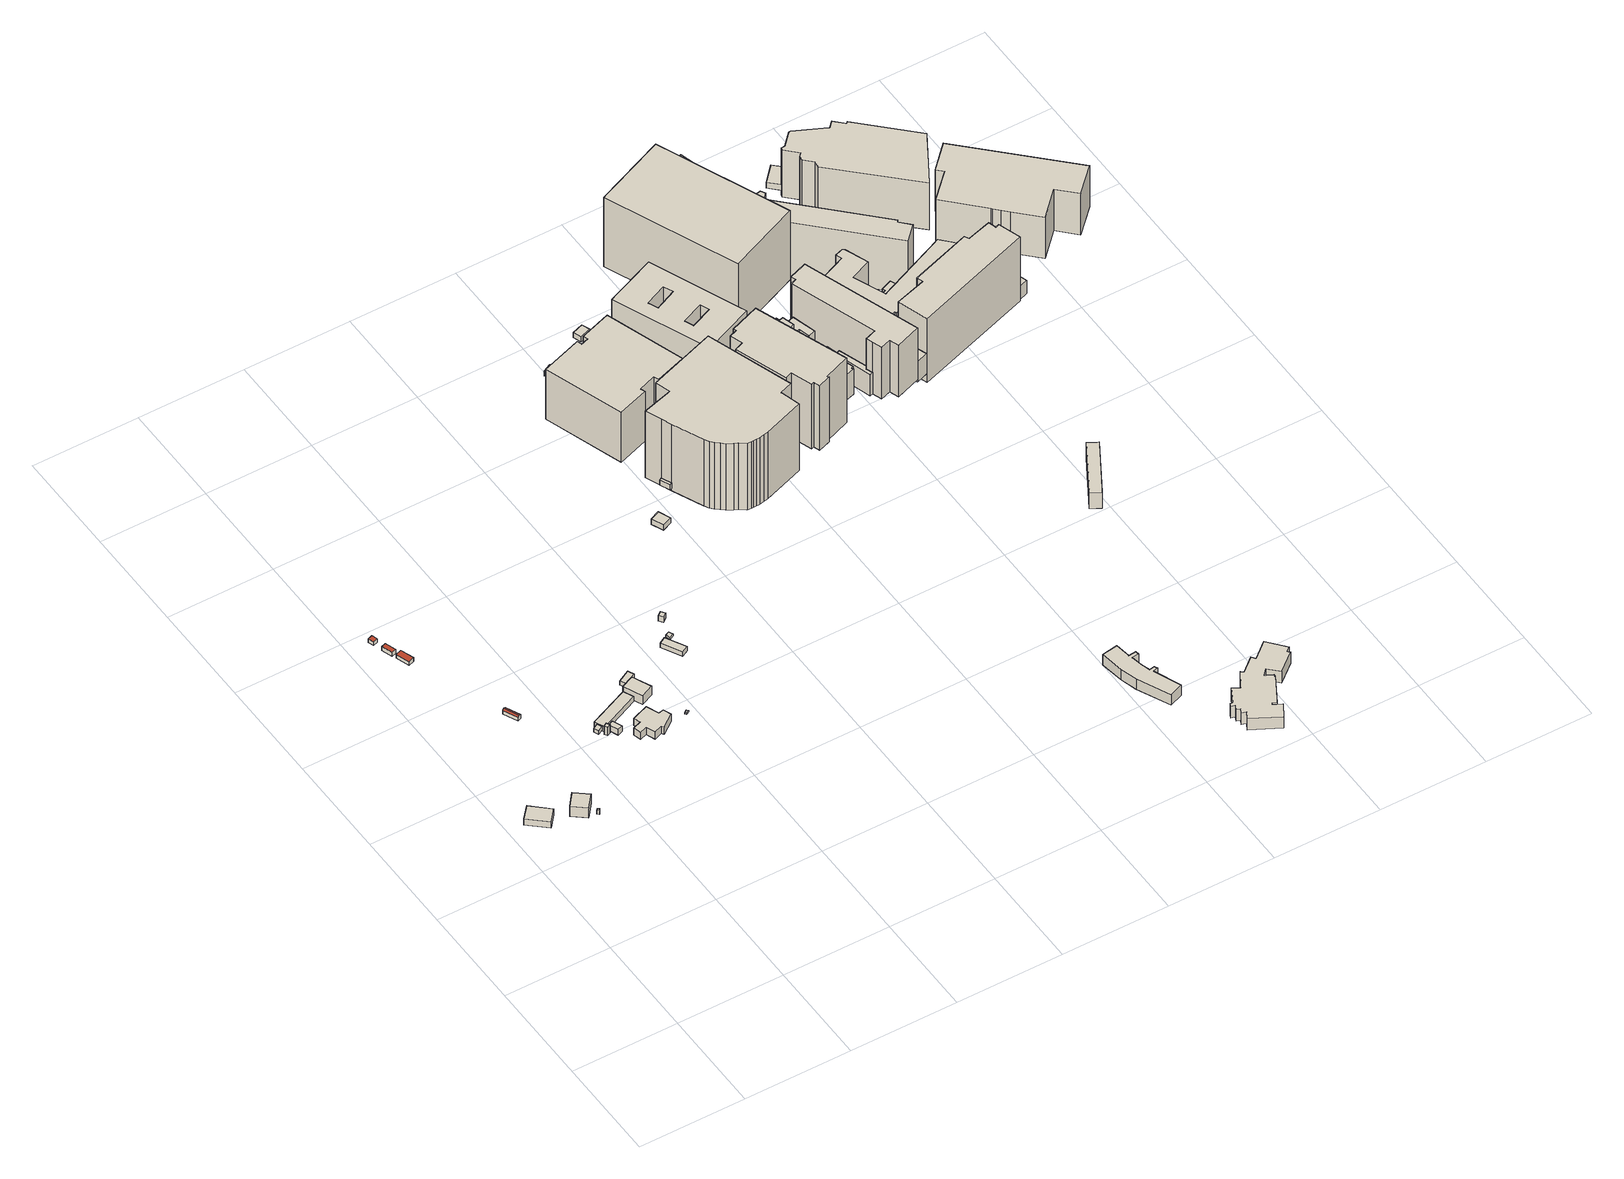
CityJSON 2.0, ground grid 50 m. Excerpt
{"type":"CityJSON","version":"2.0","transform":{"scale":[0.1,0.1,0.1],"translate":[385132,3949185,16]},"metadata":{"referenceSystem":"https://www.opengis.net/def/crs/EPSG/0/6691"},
"CityObjects":{
"building1":{"type":"Building","attributes":{"class":3001,"usage":421,"measuredHeight":11.7,"storeysAboveGround":1,"storeysBelowGround":0,"prefecture":13,"city":13103,"footprintArea":82.33,"fireproofType":1001,"coverageRatio":60,"floorAreaRatio":200,"surveyYear":2021,"urbanPlanType":21,"areaClassificationType":22,"landUseType":214,"districts":"3","detailedUsage":"1110"},"geometry":[{"type":"Solid","lod":"1","boundaries":[[[[0,1,2,3]],[[0,3,4,5]],[[3,2,6,4]],[[2,1,7,6]],[[1,0,5,7]],[[5,4,6,7]]]]}]},
"building2":{"type":"Building","attributes":{"class":3001,"usage":421,"measuredHeight":7,"storeysAboveGround":1,"storeysBelowGround":0,"prefecture":13,"city":13103,"footprintArea":66.12,"fireproofType":1003,"coverageRatio":60,"floorAreaRatio":200,"surveyYear":2021,"urbanPlanType":21,"areaClassificationType":22,"landUseType":214,"districts":"3","detailedUsage":"1110"},"geometry":[{"type":"Solid","lod":"1","boundaries":[[[[8,9,10,11]],[[8,11,12,13]],[[11,10,14,12]],[[10,9,15,14]],[[9,8,13,15]],[[13,12,14,15]]]]}]},
"building3":{"type":"Building","attributes":{"class":3003,"usage":461,"measuredHeight":2.2,"storeysAboveGround":9999,"storeysBelowGround":9999,"prefecture":13,"city":13103,"footprintArea":-9999,"fireproofType":1011,"coverageRatio":60,"floorAreaRatio":200,"surveyYear":1,"urbanPlanType":21,"areaClassificationType":22,"landUseType":214,"districts":"3","detailedUsage":"0"},"geometry":[{"type":"Solid","lod":"1","boundaries":[[[[16,17,18,19]],[[16,19,20,21]],[[19,18,22,20]],[[18,17,23,22]],[[17,16,21,23]],[[21,20,22,23]]]]}]},
"building4":{"type":"Building","attributes":{"class":9999,"usage":461,"measuredHeight":-9999,"storeysAboveGround":9999,"storeysBelowGround":9999,"prefecture":13,"city":13104,"footprintArea":-9999,"fireproofType":1011,"coverageRatio":60,"floorAreaRatio":300,"surveyYear":1,"urbanPlanType":21,"areaClassificationType":22,"landUseType":217,"districts":"5","detailedUsage":"0"},"geometry":[{"type":"Solid","lod":"2","boundaries":[[[[24,25,26,27]],[[28,29,30,31]],[[30,29,24,27]],[[31,26,25,28]],[[26,31,30,27]],[[29,28,25,24]]]],"semantics":{"surfaces":[{"type":"GroundSurface"},{"type":"RoofSurface"},{"type":"WallSurface"}],"values":[[0,1,2,2,2,2]]}}]},
"building5":{"type":"Building","attributes":{"class":3001,"usage":454,"measuredHeight":-9999,"storeysAboveGround":1,"storeysBelowGround":0,"prefecture":13,"city":13104,"footprintArea":12.07,"fireproofType":1002,"coverageRatio":60,"floorAreaRatio":300,"surveyYear":2021,"urbanPlanType":21,"areaClassificationType":22,"landUseType":217,"districts":"5","detailedUsage":"3002"},"geometry":[{"type":"Solid","lod":"2","boundaries":[[[[32,33,34,35]],[[36,37,38,39]],[[34,33,36,39]],[[35,34,39,38]],[[33,32,37,36]],[[32,35,38,37]]]],"semantics":{"surfaces":[{"type":"GroundSurface"},{"type":"RoofSurface"},{"type":"WallSurface"}],"values":[[0,1,2,2,2,2]]}}]},
"building6":{"type":"Building","attributes":{"class":3001,"usage":454,"measuredHeight":7.1,"storeysAboveGround":1,"storeysBelowGround":0,"prefecture":13,"city":13104,"footprintArea":18.93,"fireproofType":1002,"coverageRatio":60,"floorAreaRatio":300,"surveyYear":2021,"urbanPlanType":21,"areaClassificationType":22,"landUseType":217,"districts":"5","detailedUsage":"3002"},"geometry":[{"type":"Solid","lod":"2","boundaries":[[[[40,41,42,43]],[[44,45,46,47]],[[43,42,47,46]],[[40,43,46,45]],[[41,40,45,44]],[[42,41,44,47]]]],"semantics":{"surfaces":[{"type":"GroundSurface"},{"type":"RoofSurface"},{"type":"WallSurface"}],"values":[[0,1,2,2,2,2]]}}]},
"building7":{"type":"Building","attributes":{"class":3001,"usage":454,"measuredHeight":-9999,"storeysAboveGround":1,"storeysBelowGround":0,"prefecture":13,"city":13104,"footprintArea":13.38,"fireproofType":1011,"coverageRatio":60,"floorAreaRatio":300,"surveyYear":2021,"urbanPlanType":21,"areaClassificationType":22,"landUseType":217,"districts":"5","detailedUsage":"3002"},"geometry":[{"type":"Solid","lod":"2","boundaries":[[[[48,49,50,51]],[[52,53,54,55]],[[55,56,57,52]],[[50,49,57,56]],[[53,48,51,54]],[[55,54,51,50,56]],[[48,53,52,57,49]]]],"semantics":{"surfaces":[{"type":"GroundSurface"},{"type":"RoofSurface"},{"type":"WallSurface"}],"values":[[0,1,1,2,2,2,2]]}}]},
"building8":{"type":"Building","attributes":{"class":3001,"usage":461,"measuredHeight":2.6,"storeysAboveGround":9999,"storeysBelowGround":9999,"prefecture":13,"city":13103,"footprintArea":-9999,"fireproofType":1011,"coverageRatio":60,"floorAreaRatio":300,"surveyYear":1,"urbanPlanType":21,"areaClassificationType":22,"landUseType":217,"districts":"5","detailedUsage":"0"},"geometry":[{"type":"Solid","lod":"1","boundaries":[[[[58,59,60,61]],[[58,61,62,63]],[[61,60,64,62]],[[60,59,65,64]],[[59,58,63,65]],[[63,62,64,65]]]]}]},
"building9":{"type":"Building","attributes":{"class":3001,"usage":454,"measuredHeight":7.1,"storeysAboveGround":2,"storeysBelowGround":0,"prefecture":13,"city":13103,"footprintArea":3.01,"fireproofType":1001,"coverageRatio":60,"floorAreaRatio":300,"surveyYear":2021,"urbanPlanType":21,"areaClassificationType":22,"landUseType":217,"districts":"5","detailedUsage":"3002"},"geometry":[{"type":"Solid","lod":"1","boundaries":[[[[66,67,68,69]],[[66,69,70,71]],[[69,68,72,70]],[[68,67,73,72]],[[67,66,71,73]],[[71,70,72,73]]]]}]},
"building10":{"type":"Building","attributes":{"class":3001,"usage":454,"measuredHeight":6.8,"storeysAboveGround":2,"storeysBelowGround":0,"prefecture":13,"city":13103,"footprintArea":12.65,"fireproofType":1001,"coverageRatio":60,"floorAreaRatio":300,"surveyYear":2021,"urbanPlanType":21,"areaClassificationType":22,"landUseType":217,"districts":"5","detailedUsage":"3002"},"geometry":[{"type":"Solid","lod":"1","boundaries":[[[[74,75,76,77]],[[74,77,78,79]],[[77,76,80,78]],[[76,75,81,80]],[[75,74,79,81]],[[79,78,80,81]]]]}]},
"building11":{"type":"Building","attributes":{"class":3001,"usage":454,"measuredHeight":3.9,"storeysAboveGround":2,"storeysBelowGround":0,"prefecture":13,"city":13103,"footprintArea":106.6,"fireproofType":1001,"coverageRatio":60,"floorAreaRatio":300,"surveyYear":2021,"urbanPlanType":21,"areaClassificationType":22,"landUseType":217,"districts":"5","detailedUsage":"3002"},"geometry":[{"type":"Solid","lod":"1","boundaries":[[[[82,83,84,85,86,87]],[[82,87,88,89]],[[87,86,90,88]],[[86,85,91,90]],[[85,84,92,91]],[[84,83,93,92]],[[83,82,89,93]],[[89,88,90,91,92,93]]]]}]},
"building12":{"type":"Building","attributes":{"class":3001,"usage":461,"measuredHeight":6.2,"storeysAboveGround":9999,"storeysBelowGround":9999,"prefecture":13,"city":13103,"footprintArea":-9999,"fireproofType":1011,"coverageRatio":60,"floorAreaRatio":300,"surveyYear":1,"urbanPlanType":21,"areaClassificationType":22,"landUseType":217,"districts":"5","detailedUsage":"0"},"geometry":[{"type":"Solid","lod":"1","boundaries":[[[[94,95,96,97,98,99,100,101,102,103,104,105]],[[94,105,106,107]],[[105,104,108,106]],[[104,103,109,108]],[[103,102,110,109]],[[102,101,111,110]],[[101,100,112,111]],[[100,99,113,112]],[[99,98,114,113]],[[98,97,115,114]],[[97,96,116,115]],[[96,95,117,116]],[[95,94,107,117]],[[107,106,108,109,110,111,112,113,114,115,116,117]]]]}]},
"building13":{"type":"Building","attributes":{"class":3001,"usage":454,"measuredHeight":6,"storeysAboveGround":2,"storeysBelowGround":0,"prefecture":13,"city":13103,"footprintArea":60.46,"fireproofType":1001,"coverageRatio":60,"floorAreaRatio":300,"surveyYear":2021,"urbanPlanType":21,"areaClassificationType":22,"landUseType":217,"districts":"5","detailedUsage":"3002"},"geometry":[{"type":"Solid","lod":"1","boundaries":[[[[118,119,120,121]],[[118,121,122,123]],[[121,120,124,122]],[[120,119,125,124]],[[119,118,123,125]],[[123,122,124,125]]]]}]},
"building14":{"type":"Building","attributes":{"class":3001,"usage":454,"measuredHeight":2.4,"storeysAboveGround":2,"storeysBelowGround":0,"prefecture":13,"city":13103,"footprintArea":18.6,"fireproofType":1001,"coverageRatio":60,"floorAreaRatio":300,"surveyYear":2021,"urbanPlanType":21,"areaClassificationType":22,"landUseType":217,"districts":"5","detailedUsage":"3002"},"geometry":[{"type":"Solid","lod":"1","boundaries":[[[[126,127,128,129]],[[126,129,130,131]],[[129,128,132,130]],[[128,127,133,132]],[[127,126,131,133]],[[131,130,132,133]]]]}]},
"building15":{"type":"Building","attributes":{"class":3001,"usage":461,"measuredHeight":0.9,"storeysAboveGround":9999,"storeysBelowGround":9999,"prefecture":13,"city":13103,"footprintArea":-9999,"fireproofType":1011,"coverageRatio":60,"floorAreaRatio":300,"surveyYear":1,"urbanPlanType":21,"areaClassificationType":22,"landUseType":217,"districts":"5","detailedUsage":"0"},"geometry":[{"type":"Solid","lod":"1","boundaries":[[[[134,135,136,137]],[[134,137,138,139]],[[137,136,140,138]],[[136,135,141,140]],[[135,134,139,141]],[[139,138,140,141]]]]}]},
"building16":{"type":"Building","attributes":{"class":3001,"usage":454,"measuredHeight":2.9,"storeysAboveGround":1,"storeysBelowGround":0,"prefecture":13,"city":13101,"footprintArea":36.25,"fireproofType":1002,"coverageRatio":60,"floorAreaRatio":300,"surveyYear":2021,"urbanPlanType":21,"areaClassificationType":22,"landUseType":217,"districts":"5","detailedUsage":"3002"},"geometry":[{"type":"Solid","lod":"1","boundaries":[[[[142,143,144,145]],[[142,145,146,147]],[[145,144,148,146]],[[144,143,149,148]],[[143,142,147,149]],[[147,146,148,149]]]]}]},
"building17":{"type":"Building","attributes":{"class":3001,"usage":454,"measuredHeight":1.4,"storeysAboveGround":1,"storeysBelowGround":0,"prefecture":13,"city":13101,"footprintArea":4.73,"fireproofType":1002,"coverageRatio":60,"floorAreaRatio":300,"surveyYear":2021,"urbanPlanType":21,"areaClassificationType":22,"landUseType":217,"districts":"5","detailedUsage":"3002"},"geometry":[{"type":"Solid","lod":"1","boundaries":[[[[150,151,152,153]],[[150,153,154,155]],[[153,152,156,154]],[[152,151,157,156]],[[151,150,155,157]],[[155,154,156,157]]]]}]},
"building18":{"type":"Building","attributes":{"class":3001,"usage":454,"measuredHeight":-9999,"storeysAboveGround":1,"storeysBelowGround":0,"prefecture":13,"city":13101,"footprintArea":5.51,"fireproofType":1002,"coverageRatio":60,"floorAreaRatio":300,"surveyYear":2021,"urbanPlanType":21,"areaClassificationType":22,"landUseType":217,"districts":"5","detailedUsage":"3002"},"geometry":[{"type":"Solid","lod":"1","boundaries":[[[[158,159,160,161]],[[158,161,162,163]],[[161,160,164,162]],[[160,159,165,164]],[[159,158,163,165]],[[163,162,164,165]]]]}]},
"building19":{"type":"Building","attributes":{"class":3001,"usage":461,"measuredHeight":-9999,"storeysAboveGround":9999,"storeysBelowGround":9999,"prefecture":13,"city":13101,"footprintArea":-9999,"fireproofType":1011,"coverageRatio":60,"floorAreaRatio":300,"surveyYear":1,"urbanPlanType":21,"areaClassificationType":22,"landUseType":217,"districts":"5","detailedUsage":"0","floodRisk_description":10,"floodRisk_rank":1,"floodRisk_depth":0.2,"floodRisk_adminType":2,"floodRisk_scale":2},"geometry":[{"type":"Solid","lod":"1","boundaries":[[[[166,167,168,169]],[[166,169,170,171]],[[169,168,172,170]],[[168,167,173,172]],[[167,166,171,173]],[[171,170,172,173]]]]}]},
"building20":{"type":"Building","attributes":{"class":3003,"usage":461,"measuredHeight":-9999,"storeysAboveGround":9999,"storeysBelowGround":9999,"prefecture":13,"city":13101,"footprintArea":-9999,"fireproofType":1011,"coverageRatio":60,"floorAreaRatio":400,"surveyYear":1,"urbanPlanType":21,"areaClassificationType":22,"landUseType":212,"districts":"6","detailedUsage":"0","floodRisk_description":10,"floodRisk_rank":1,"floodRisk_depth":0.11,"floodRisk_adminType":2,"floodRisk_scale":2},"geometry":[{"type":"Solid","lod":"1","boundaries":[[[[174,175,176,177]],[[174,177,178,179]],[[177,176,180,178]],[[176,175,181,180]],[[175,174,179,181]],[[179,178,180,181]]]]}]},
"building21":{"type":"Building","attributes":{"class":3001,"usage":461,"measuredHeight":3.6,"storeysAboveGround":9999,"storeysBelowGround":9999,"prefecture":13,"city":13101,"footprintArea":-9999,"fireproofType":1011,"coverageRatio":60,"floorAreaRatio":400,"surveyYear":1,"urbanPlanType":21,"areaClassificationType":22,"landUseType":214,"districts":"5","detailedUsage":"0","floodRisk_description":10,"floodRisk_rank":2,"floodRisk_depth":1.12,"floodRisk_adminType":2,"floodRisk_scale":2},"geometry":[{"type":"Solid","lod":"1","boundaries":[[[[182,183,184,185]],[[182,185,186,187]],[[185,184,188,186]],[[184,183,189,188]],[[183,182,187,189]],[[187,186,188,189]]]]}]},
"building22":{"type":"Building","attributes":{"class":3002,"usage":401,"measuredHeight":39.2,"storeysAboveGround":7,"storeysBelowGround":0,"prefecture":13,"city":13101,"footprintArea":1471.94,"fireproofType":1001,"coverageRatio":60,"floorAreaRatio":400,"surveyYear":2021,"urbanPlanType":21,"areaClassificationType":22,"landUseType":212,"districts":"6","detailedUsage":"1210","floodRisk_description":10,"floodRisk_rank":1,"floodRisk_depth":0.08,"floodRisk_adminType":2,"floodRisk_scale":2},"geometry":[{"type":"Solid","lod":"1","boundaries":[[[[190,191,192,193,194,195,196,197,198,199,200,201]],[[190,201,202,203]],[[201,200,204,202]],[[200,199,205,204]],[[199,198,206,205]],[[198,197,207,206]],[[197,196,208,207]],[[196,195,209,208]],[[195,194,210,209]],[[194,193,211,210]],[[193,192,212,211]],[[192,191,213,212]],[[191,190,203,213]],[[203,202,204,205,206,207,208,209,210,211,212,213]]]]}]},
"building23":{"type":"Building","attributes":{"class":3002,"usage":402,"measuredHeight":48.9,"storeysAboveGround":7,"storeysBelowGround":1,"prefecture":13,"city":13101,"footprintArea":2195.65,"fireproofType":1001,"coverageRatio":60,"floorAreaRatio":400,"surveyYear":2021,"urbanPlanType":21,"areaClassificationType":22,"landUseType":212,"districts":"6","detailedUsage":"1252","floodRisk_description":10,"floodRisk_rank":1,"floodRisk_depth":0.11,"floodRisk_adminType":2,"floodRisk_scale":2},"geometry":[{"type":"Solid","lod":"1","boundaries":[[[[214,215,216,217,218,219,220,221,222,223,224,225,226,227,228,229,230,231,232,233,234,235,236]],[[214,236,237,238]],[[236,235,239,237]],[[235,234,240,239]],[[234,233,241,240]],[[233,232,242,241]],[[232,231,243,242]],[[231,230,244,243]],[[230,229,245,244]],[[229,228,246,245]],[[228,227,247,246]],[[227,226,248,247]],[[226,225,249,248]],[[225,224,250,249]],[[224,223,251,250]],[[223,222,252,251]],[[222,221,253,252]],[[221,220,254,253]],[[220,219,255,254]],[[219,218,256,255]],[[218,217,257,256]],[[217,216,258,257]],[[216,215,259,258]],[[215,214,238,259]],[[238,237,239,240,241,242,243,244,245,246,247,248,249,250,251,252,253,254,255,256,257,258,259]]]]}]},
"building24":{"type":"Building","attributes":{"class":3001,"usage":422,"measuredHeight":3,"storeysAboveGround":9999,"storeysBelowGround":0,"prefecture":13,"city":13101,"footprintArea":21.42,"fireproofType":1011,"coverageRatio":60,"floorAreaRatio":400,"surveyYear":2021,"urbanPlanType":21,"areaClassificationType":22,"landUseType":214,"districts":"5","detailedUsage":"1121","floodRisk_description":10,"floodRisk_rank":3,"floodRisk_depth":3.06,"floodRisk_adminType":2,"floodRisk_scale":2},"geometry":[{"type":"Solid","lod":"1","boundaries":[[[[260,261,262,263]],[[260,263,264,265]],[[263,262,266,264]],[[262,261,267,266]],[[261,260,265,267]],[[265,264,266,267]]]]}]},
"building25":{"type":"Building","attributes":{"class":3001,"usage":461,"measuredHeight":7.7,"storeysAboveGround":9999,"storeysBelowGround":9999,"prefecture":13,"city":13101,"footprintArea":-9999,"fireproofType":1011,"coverageRatio":60,"floorAreaRatio":400,"surveyYear":1,"urbanPlanType":21,"areaClassificationType":22,"landUseType":214,"districts":"5","detailedUsage":"0","floodRisk_description":10,"floodRisk_rank":2,"floodRisk_depth":0.52,"floodRisk_adminType":2,"floodRisk_scale":2},"geometry":[{"type":"Solid","lod":"1","boundaries":[[[[268,269,270,271]],[[268,271,272,273]],[[271,270,274,272]],[[270,269,275,274]],[[269,268,273,275]],[[273,272,274,275]]]]}]},
"building26":{"type":"Building","attributes":{"class":3001,"usage":403,"measuredHeight":10.3,"storeysAboveGround":9999,"storeysBelowGround":0,"prefecture":13,"city":13101,"footprintArea":266.69,"fireproofType":1011,"coverageRatio":60,"floorAreaRatio":300,"surveyYear":2021,"urbanPlanType":21,"areaClassificationType":22,"landUseType":212,"districts":"6","detailedUsage":"1241","landslideRisk_description":1,"landslideRisk_areaType":1},"geometry":[{"type":"Solid","lod":"1","boundaries":[[[[276,277,278,279,280,281,282,283,284,285,286,287,288,289,290]],[[276,290,291,292]],[[290,289,293,291]],[[289,288,294,293]],[[288,287,295,294]],[[287,286,296,295]],[[286,285,297,296]],[[285,284,298,297]],[[284,283,299,298]],[[283,282,300,299]],[[282,281,301,300]],[[281,280,302,301]],[[280,279,303,302]],[[279,278,304,303]],[[278,277,305,304]],[[277,276,292,305]],[[292,291,293,294,295,296,297,298,299,300,301,302,303,304,305]]]]}]},
"building27":{"type":"Building","attributes":{"class":3002,"usage":422,"measuredHeight":30.6,"storeysAboveGround":7,"storeysBelowGround":1,"prefecture":13,"city":13101,"footprintArea":7561.65,"fireproofType":1001,"coverageRatio":60,"floorAreaRatio":400,"surveyYear":2021,"urbanPlanType":21,"areaClassificationType":22,"landUseType":214,"districts":"5","detailedUsage":"1121","floodRisk_description":10,"floodRisk_rank":1,"floodRisk_depth":0.11,"floodRisk_adminType":2,"floodRisk_scale":2},"geometry":[{"type":"Solid","lod":"1","boundaries":[[[[306,307,308,309],[310,311,312,313],[314,315,316,317]],[[306,309,318,319]],[[309,308,320,318]],[[308,307,321,320]],[[307,306,319,321]],[[310,313,322,323]],[[313,312,324,322]],[[312,311,325,324]],[[311,310,323,325]],[[314,317,326,327]],[[317,316,328,326]],[[316,315,329,328]],[[315,314,327,329]],[[319,318,320,321],[323,322,324,325],[327,326,328,329]]]]}]},
"building28":{"type":"Building","attributes":{"class":3002,"usage":401,"measuredHeight":44.4,"storeysAboveGround":8,"storeysBelowGround":1,"prefecture":13,"city":13101,"footprintArea":984.77,"fireproofType":1001,"coverageRatio":60,"floorAreaRatio":400,"surveyYear":2021,"urbanPlanType":21,"areaClassificationType":22,"landUseType":212,"districts":"5","detailedUsage":"1210","floodRisk_description":10,"floodRisk_rank":2,"floodRisk_depth":1.88,"floodRisk_adminType":2,"floodRisk_scale":2},"geometry":[{"type":"Solid","lod":"1","boundaries":[[[[330,331,332,333,334,335,336,337,338,339,340,341,342,343]],[[330,343,344,345]],[[343,342,346,344]],[[342,341,347,346]],[[341,340,348,347]],[[340,339,349,348]],[[339,338,350,349]],[[338,337,351,350]],[[337,336,352,351]],[[336,335,353,352]],[[335,334,354,353]],[[334,333,355,354]],[[333,332,356,355]],[[332,331,357,356]],[[331,330,345,357]],[[345,344,346,347,348,349,350,351,352,353,354,355,356,357]]]]}]},
"building29":{"type":"Building","attributes":{"class":3001,"usage":461,"measuredHeight":15.8,"storeysAboveGround":9999,"storeysBelowGround":9999,"prefecture":13,"city":13101,"footprintArea":-9999,"fireproofType":1011,"coverageRatio":60,"floorAreaRatio":300,"surveyYear":1,"urbanPlanType":21,"areaClassificationType":22,"landUseType":212,"districts":"6","detailedUsage":"0"},"geometry":[{"type":"Solid","lod":"1","boundaries":[[[[358,359,360,361,362,363,364,365,366,367,368,369,370,371,372,373,374,375,376,377,378,379,380,381,382,383,384,385,386,387]],[[358,387,388,389]],[[387,386,390,388]],[[386,385,391,390]],[[385,384,392,391]],[[384,383,393,392]],[[383,382,394,393]],[[382,381,395,394]],[[381,380,396,395]],[[380,379,397,396]],[[379,378,398,397]],[[378,377,399,398]],[[377,376,400,399]],[[376,375,401,400]],[[375,374,402,401]],[[374,373,403,402]],[[373,372,404,403]],[[372,371,405,404]],[[371,370,406,405]],[[370,369,407,406]],[[369,368,408,407]],[[368,367,409,408]],[[367,366,410,409]],[[366,365,411,410]],[[365,364,412,411]],[[364,363,413,412]],[[363,362,414,413]],[[362,361,415,414]],[[361,360,416,415]],[[360,359,417,416]],[[359,358,389,417]],[[389,388,390,391,392,393,394,395,396,397,398,399,400,401,402,403,404,405,406,407,408,409,410,411,412,413,414,415,416,417]]]]}]},
"building30":{"type":"Building","attributes":{"class":3002,"usage":422,"measuredHeight":19.8,"storeysAboveGround":4,"storeysBelowGround":0,"prefecture":13,"city":13101,"footprintArea":397.93,"fireproofType":1001,"coverageRatio":60,"floorAreaRatio":400,"surveyYear":2021,"urbanPlanType":21,"areaClassificationType":22,"landUseType":214,"districts":"5","detailedUsage":"1123","floodRisk_description":10,"floodRisk_rank":2,"floodRisk_depth":2.11,"floodRisk_adminType":2,"floodRisk_scale":2},"geometry":[{"type":"Solid","lod":"1","boundaries":[[[[418,419,420,421,422,423,424,425,426,427,428,429,430,431,432,433,434,435]],[[418,435,436,437]],[[435,434,438,436]],[[434,433,439,438]],[[433,432,440,439]],[[432,431,441,440]],[[431,430,442,441]],[[430,429,443,442]],[[429,428,444,443]],[[428,427,445,444]],[[427,426,446,445]],[[426,425,447,446]],[[425,424,448,447]],[[424,423,449,448]],[[423,422,450,449]],[[422,421,451,450]],[[421,420,452,451]],[[420,419,453,452]],[[419,418,437,453]],[[437,436,438,439,440,441,442,443,444,445,446,447,448,449,450,451,452,453]]]]}]},
"building31":{"type":"Building","attributes":{"class":3003,"usage":461,"measuredHeight":22,"storeysAboveGround":9999,"storeysBelowGround":9999,"prefecture":13,"city":13101,"footprintArea":-9999,"fireproofType":1011,"coverageRatio":60,"floorAreaRatio":400,"surveyYear":1,"urbanPlanType":21,"areaClassificationType":22,"landUseType":214,"districts":"5","detailedUsage":"0","floodRisk_description":10,"floodRisk_rank":2,"floodRisk_depth":2.14,"floodRisk_adminType":2,"floodRisk_scale":2},"geometry":[{"type":"Solid","lod":"1","boundaries":[[[[454,455,456,457,458,459]],[[454,459,460,461]],[[459,458,462,460]],[[458,457,463,462]],[[457,456,464,463]],[[456,455,465,464]],[[455,454,461,465]],[[461,460,462,463,464,465]]]]}]},
"building32":{"type":"Building","attributes":{"class":3003,"usage":461,"measuredHeight":13.8,"storeysAboveGround":9999,"storeysBelowGround":9999,"prefecture":13,"city":13101,"footprintArea":-9999,"fireproofType":1011,"coverageRatio":60,"floorAreaRatio":400,"surveyYear":1,"urbanPlanType":21,"areaClassificationType":22,"landUseType":214,"districts":"5","detailedUsage":"0","floodRisk_description":10,"floodRisk_rank":2,"floodRisk_depth":2.16,"floodRisk_adminType":2,"floodRisk_scale":2},"geometry":[{"type":"Solid","lod":"1","boundaries":[[[[466,467,468,469,470,471]],[[466,471,472,473]],[[471,470,474,472]],[[470,469,475,474]],[[469,468,476,475]],[[468,467,477,476]],[[467,466,473,477]],[[473,472,474,475,476,477]]]]}]},
"building33":{"type":"Building","attributes":{"class":3002,"usage":422,"measuredHeight":50.2,"storeysAboveGround":9,"storeysBelowGround":3,"prefecture":13,"city":13101,"footprintArea":2367.4,"fireproofType":1001,"coverageRatio":60,"floorAreaRatio":400,"surveyYear":2021,"urbanPlanType":21,"areaClassificationType":22,"landUseType":214,"districts":"5","detailedUsage":"1121"},"geometry":[{"type":"Solid","lod":"1","boundaries":[[[[478,479,480,481]],[[478,481,482,483]],[[481,480,484,482]],[[480,479,485,484]],[[479,478,483,485]],[[483,482,484,485]]]]}]},
"building34":{"type":"Building","attributes":{"class":3002,"usage":422,"measuredHeight":35.6,"storeysAboveGround":7,"storeysBelowGround":3,"prefecture":13,"city":13101,"footprintArea":723.56,"fireproofType":1001,"coverageRatio":60,"floorAreaRatio":400,"surveyYear":2021,"urbanPlanType":21,"areaClassificationType":22,"landUseType":214,"districts":"5","detailedUsage":"1121","floodRisk_description":10,"floodRisk_rank":2,"floodRisk_depth":2.14,"floodRisk_adminType":2,"floodRisk_scale":2},"geometry":[{"type":"Solid","lod":"1","boundaries":[[[[486,487,488,489,490,491,492,493,494,495,496,497]],[[486,497,498,499]],[[497,496,500,498]],[[496,495,501,500]],[[495,494,502,501]],[[494,493,503,502]],[[493,492,504,503]],[[492,491,505,504]],[[491,490,506,505]],[[490,489,507,506]],[[489,488,508,507]],[[488,487,509,508]],[[487,486,499,509]],[[499,498,500,501,502,503,504,505,506,507,508,509]]]]}]},
"building35":{"type":"Building","attributes":{"class":3003,"usage":461,"measuredHeight":10.2,"storeysAboveGround":9999,"storeysBelowGround":9999,"prefecture":13,"city":13101,"footprintArea":-9999,"fireproofType":1011,"coverageRatio":60,"floorAreaRatio":300,"surveyYear":1,"urbanPlanType":21,"areaClassificationType":22,"landUseType":212,"districts":"6","detailedUsage":"0"},"geometry":[{"type":"Solid","lod":"1","boundaries":[[[[510,511,512,513]],[[510,513,514,515]],[[513,512,516,514]],[[512,511,517,516]],[[511,510,515,517]],[[515,514,516,517]]]]}]},
"building36":{"type":"Building","attributes":{"class":3001,"usage":461,"measuredHeight":30.3,"storeysAboveGround":9999,"storeysBelowGround":9999,"prefecture":13,"city":13101,"footprintArea":-9999,"fireproofType":1011,"coverageRatio":60,"floorAreaRatio":400,"surveyYear":1,"urbanPlanType":21,"areaClassificationType":22,"landUseType":214,"districts":"5","detailedUsage":"0","floodRisk_description":10,"floodRisk_rank":3,"floodRisk_depth":3.18,"floodRisk_adminType":2,"floodRisk_scale":2},"geometry":[{"type":"Solid","lod":"1","boundaries":[[[[518,519,520,521]],[[518,521,522,523]],[[521,520,524,522]],[[520,519,525,524]],[[519,518,523,525]],[[523,522,524,525]]]]}]},
"building37":{"type":"Building","attributes":{"class":3001,"usage":422,"measuredHeight":22.4,"storeysAboveGround":6,"storeysBelowGround":1,"prefecture":13,"city":13101,"footprintArea":1519.74,"fireproofType":1001,"coverageRatio":60,"floorAreaRatio":400,"surveyYear":2021,"urbanPlanType":21,"areaClassificationType":22,"landUseType":214,"districts":"5","detailedUsage":"1121","floodRisk_description":10,"floodRisk_rank":1,"floodRisk_depth":0.32,"floodRisk_adminType":2,"floodRisk_scale":2},"geometry":[{"type":"Solid","lod":"1","boundaries":[[[[526,527,528,529]],[[526,529,530,531]],[[529,528,532,530]],[[528,527,533,532]],[[527,526,531,533]],[[531,530,532,533]]]]}]},
"building38":{"type":"Building","attributes":{"class":3001,"usage":422,"measuredHeight":7.1,"storeysAboveGround":4,"storeysBelowGround":0,"prefecture":13,"city":13101,"footprintArea":1104.95,"fireproofType":1001,"coverageRatio":60,"floorAreaRatio":400,"surveyYear":2021,"urbanPlanType":21,"areaClassificationType":22,"landUseType":214,"districts":"5","detailedUsage":"1121"},"geometry":[{"type":"Solid","lod":"1","boundaries":[[[[534,535,536,537,538,539]],[[534,539,540,541]],[[539,538,542,540]],[[538,537,543,542]],[[537,536,544,543]],[[536,535,545,544]],[[535,534,541,545]],[[541,540,542,543,544,545]]]]}]},
"building39":{"type":"Building","attributes":{"class":3002,"usage":422,"measuredHeight":36,"storeysAboveGround":6,"storeysBelowGround":1,"prefecture":13,"city":13101,"footprintArea":1519.74,"fireproofType":1001,"coverageRatio":60,"floorAreaRatio":400,"surveyYear":2021,"urbanPlanType":21,"areaClassificationType":22,"landUseType":214,"districts":"5","detailedUsage":"1121","floodRisk_description":10,"floodRisk_rank":1,"floodRisk_depth":0.24,"floodRisk_adminType":2,"floodRisk_scale":2},"geometry":[{"type":"Solid","lod":"1","boundaries":[[[[546,547,548,549,550,551,552,553,554]],[[546,554,555,556]],[[554,553,557,555]],[[553,552,558,557]],[[552,551,559,558]],[[551,550,560,559]],[[550,549,561,560]],[[549,548,562,561]],[[548,547,563,562]],[[547,546,556,563]],[[556,555,557,558,559,560,561,562,563]]]]}]},
"building40":{"type":"Building","attributes":{"class":3002,"usage":422,"measuredHeight":29.8,"storeysAboveGround":4,"storeysBelowGround":0,"prefecture":13,"city":13101,"footprintArea":1104.95,"fireproofType":1001,"coverageRatio":60,"floorAreaRatio":400,"surveyYear":2021,"urbanPlanType":21,"areaClassificationType":22,"landUseType":214,"districts":"5","detailedUsage":"1121","floodRisk_description":10,"floodRisk_rank":1,"floodRisk_depth":0.17,"floodRisk_adminType":2,"floodRisk_scale":2},"geometry":[{"type":"Solid","lod":"1","boundaries":[[[[564,565,566,567,568,569,570,571,572,573,574,575,576,577,578,579]],[[564,579,580,581]],[[579,578,582,580]],[[578,577,583,582]],[[577,576,584,583]],[[576,575,585,584]],[[575,574,586,585]],[[574,573,587,586]],[[573,572,588,587]],[[572,571,589,588]],[[571,570,590,589]],[[570,569,591,590]],[[569,568,592,591]],[[568,567,593,592]],[[567,566,594,593]],[[566,565,595,594]],[[565,564,581,595]],[[581,580,582,583,584,585,586,587,588,589,590,591,592,593,594,595]]]]}]},
"building41":{"type":"Building","attributes":{"class":3002,"usage":422,"measuredHeight":45.6,"storeysAboveGround":6,"storeysBelowGround":4,"prefecture":13,"city":13101,"footprintArea":947.66,"fireproofType":1001,"coverageRatio":60,"floorAreaRatio":400,"surveyYear":2021,"urbanPlanType":21,"areaClassificationType":22,"landUseType":214,"districts":"5","detailedUsage":"1121","floodRisk_description":10,"floodRisk_rank":1,"floodRisk_depth":0.11,"floodRisk_adminType":2,"floodRisk_scale":2},"geometry":[{"type":"Solid","lod":"1","boundaries":[[[[596,597,598,599,600,601,602,603,604,605]],[[596,605,606,607]],[[605,604,608,606]],[[604,603,609,608]],[[603,602,610,609]],[[602,601,611,610]],[[601,600,612,611]],[[600,599,613,612]],[[599,598,614,613]],[[598,597,615,614]],[[597,596,607,615]],[[607,606,608,609,610,611,612,613,614,615]]]]}]},
"building42":{"type":"Building","attributes":{"class":3003,"usage":461,"measuredHeight":16.4,"storeysAboveGround":9999,"storeysBelowGround":9999,"prefecture":13,"city":13101,"footprintArea":-9999,"fireproofType":1011,"coverageRatio":60,"floorAreaRatio":400,"surveyYear":1,"urbanPlanType":21,"areaClassificationType":22,"landUseType":212,"districts":"6","detailedUsage":"0"},"geometry":[{"type":"Solid","lod":"1","boundaries":[[[[616,617,618,619,620,621]],[[616,621,622,623]],[[621,620,624,622]],[[620,619,625,624]],[[619,618,626,625]],[[618,617,627,626]],[[617,616,623,627]],[[623,622,624,625,626,627]]]]}]},
"building43":{"type":"Building","attributes":{"class":3002,"usage":401,"measuredHeight":35.2,"storeysAboveGround":7,"storeysBelowGround":2,"prefecture":13,"city":13101,"footprintArea":1362.61,"fireproofType":1001,"coverageRatio":60,"floorAreaRatio":400,"surveyYear":2021,"urbanPlanType":21,"areaClassificationType":22,"landUseType":212,"districts":"6","detailedUsage":"1210","floodRisk_description":10,"floodRisk_rank":2,"floodRisk_depth":0.69,"floodRisk_adminType":2,"floodRisk_scale":2},"geometry":[{"type":"Solid","lod":"1","boundaries":[[[[628,629,630,631,632,633,634,635,636,637,638,639,640,641,642,643]],[[628,643,644,645]],[[643,642,646,644]],[[642,641,647,646]],[[641,640,648,647]],[[640,639,649,648]],[[639,638,650,649]],[[638,637,651,650]],[[637,636,652,651]],[[636,635,653,652]],[[635,634,654,653]],[[634,633,655,654]],[[633,632,656,655]],[[632,631,657,656]],[[631,630,658,657]],[[630,629,659,658]],[[629,628,645,659]],[[645,644,646,647,648,649,650,651,652,653,654,655,656,657,658,659]]]]}]},
"building44":{"type":"Building","attributes":{"class":3003,"usage":461,"measuredHeight":34.3,"storeysAboveGround":9999,"storeysBelowGround":9999,"prefecture":13,"city":13101,"footprintArea":-9999,"fireproofType":1011,"coverageRatio":60,"floorAreaRatio":400,"surveyYear":1,"urbanPlanType":21,"areaClassificationType":22,"landUseType":214,"districts":"5","detailedUsage":"0","floodRisk_description":10,"floodRisk_rank":1,"floodRisk_depth":0.3,"floodRisk_adminType":2,"floodRisk_scale":2},"geometry":[{"type":"Solid","lod":"1","boundaries":[[[[660,661,662,663]],[[660,663,664,665]],[[663,662,666,664]],[[662,661,667,666]],[[661,660,665,667]],[[665,664,666,667]]]]}]},
"building45":{"type":"Building","attributes":{"class":3003,"usage":461,"measuredHeight":3.4,"storeysAboveGround":9999,"storeysBelowGround":9999,"prefecture":13,"city":13101,"footprintArea":-9999,"fireproofType":1011,"coverageRatio":60,"floorAreaRatio":400,"surveyYear":1,"urbanPlanType":21,"areaClassificationType":22,"landUseType":212,"districts":"6","detailedUsage":"0","floodRisk_description":10,"floodRisk_rank":1,"floodRisk_depth":0.29,"floodRisk_adminType":2,"floodRisk_scale":2},"geometry":[{"type":"Solid","lod":"1","boundaries":[[[[668,669,670,671]],[[668,671,672,673]],[[671,670,674,672]],[[670,669,675,674]],[[669,668,673,675]],[[673,672,674,675]]]]}]},
"building46":{"type":"Building","attributes":{"class":3002,"usage":401,"measuredHeight":32.3,"storeysAboveGround":7,"storeysBelowGround":0,"prefecture":13,"city":13101,"footprintArea":1648.91,"fireproofType":1001,"coverageRatio":60,"floorAreaRatio":400,"surveyYear":2021,"urbanPlanType":21,"areaClassificationType":22,"landUseType":212,"districts":"6","detailedUsage":"1210","floodRisk_description":10,"floodRisk_rank":1,"floodRisk_depth":0.29,"floodRisk_adminType":2,"floodRisk_scale":2},"geometry":[{"type":"Solid","lod":"1","boundaries":[[[[676,677,678,679,680,681,682,683,684,685,686,687]],[[676,687,688,689]],[[687,686,690,688]],[[686,685,691,690]],[[685,684,692,691]],[[684,683,693,692]],[[683,682,694,693]],[[682,681,695,694]],[[681,680,696,695]],[[680,679,697,696]],[[679,678,698,697]],[[678,677,699,698]],[[677,676,689,699]],[[689,688,690,691,692,693,694,695,696,697,698,699]]]]}]}
},
"vertices":[
[85,1071,144],[2,1144,144],[52,1200,144],[134,1127,144],[134,1127,179],[85,1071,179],[52,1200,179],[2,1144,179],
[294,1103,141],[244,1041,141],[184,1089,141],[234,1151,141],[234,1151,196],[294,1103,196],[184,1089,196],[244,1041,196],
[289,1049,142],[297,1042,142],[290,1034,142],[282,1041,142],[282,1041,163],[289,1049,163],[290,1034,163],[297,1042,163],
[86,2429,29],[108,2437,29],[117,2410,29],[95,2403,29],[108,2437,50],[86,2429,50],[95,2403,50],[117,2410,50],
[130,2371,29],[147,2320,29],[126,2313,29],[109,2364,29],[147,2320,50],[130,2371,50],[109,2364,50],[126,2313,50],
[161,2306,29],[182,2244,29],[155,2234,29],[134,2297,29],[182,2244,50],[161,2306,50],[134,2297,50],[155,2234,50],
[372,1748,28],[356,1740,28],[325,1807,28],[342,1814,28],[364,1744,53],[372,1748,49],[342,1814,49],[333,1811,53],[325,1807,49],[356,1740,49],
[608,1514,33],[583,1500,33],[573,1523,33],[599,1536,33],[599,1536,54],[608,1514,54],[573,1523,54],[583,1500,54],
[625,1482,35],[609,1474,35],[601,1488,35],[616,1497,35],[616,1497,83],[625,1482,83],[601,1488,83],[609,1474,83],
[647,1454,34],[628,1498,34],[653,1508,34],[671,1464,34],[671,1464,66],[647,1454,66],[653,1508,66],[628,1498,66],
[608,1514,29],[599,1536,29],[593,1549,29],[781,1630,29],[802,1583,29],[614,1501,29],[614,1501,58],[608,1514,58],[802,1583,58],[781,1630,58],[593,1549,58],[599,1536,58],
[731,1471,29],[807,1500,29],[831,1443,29],[855,1448,29],[869,1410,29],[806,1364,29],[799,1375,29],[762,1360,29],[745,1401,29],[712,1390,29],[701,1426,29],[742,1440,29],[742,1440,70],[731,1471,70],[701,1426,70],[712,1390,70],[745,1401,70],[762,1360,70],[799,1375,70],[806,1364,70],[869,1410,70],[855,1448,70],[831,1443,70],[807,1500,70],
[843,1662,29],[881,1576,29],[822,1550,29],[784,1636,29],[784,1636,80],[843,1662,80],[822,1550,80],[881,1576,80],
[874,1694,29],[818,1665,29],[804,1691,29],[860,1721,29],[860,1721,52],[874,1694,52],[804,1691,52],[818,1665,52],
[949,1407,42],[935,1398,42],[930,1405,42],[943,1415,42],[943,1415,50],[949,1407,50],[930,1405,50],[935,1398,50],
[1101,1689,31],[1052,1779,31],[1082,1796,31],[1132,1706,31],[1132,1706,57],[1101,1689,57],[1082,1796,57],[1052,1779,57],
[1120,1825,32],[1129,1804,32],[1110,1795,32],[1101,1816,32],[1101,1816,44],[1120,1825,44],[1110,1795,44],[1129,1804,44],
[1159,1908,29],[1139,1892,29],[1126,1910,29],[1145,1925,29],[1145,1925,59],[1159,1908,59],[1126,1910,59],[1139,1892,59],
[1342,2211,167],[1319,2266,167],[1365,2285,167],[1388,2230,167],[1388,2230,197],[1342,2211,197],[1365,2285,197],[1319,2266,197],
[1507,2407,147],[1495,2402,147],[1475,2449,147],[1487,2454,147],[1487,2454,177],[1507,2407,177],[1475,2449,177],[1495,2402,177],
[1456,3193,161],[1418,3175,161],[1407,3198,161],[1445,3216,161],[1445,3216,188],[1456,3193,188],[1407,3198,188],[1418,3175,188],
[1652,3116,159],[1776,2751,159],[1632,2702,159],[1624,2725,159],[1544,2697,159],[1552,2676,159],[1408,2627,159],[1283,2993,159],[1473,3057,159],[1481,3034,159],[1515,3045,159],[1507,3067,159],[1507,3067,443],[1652,3116,443],[1515,3045,443],[1481,3034,443],[1473,3057,443],[1283,2993,443],[1408,2627,443],[1552,2676,443],[1544,2697,443],[1624,2725,443],[1632,2702,443],[1776,2751,443],
[1507,2407,133],[1487,2454,133],[1456,2526,133],[1597,2566,133],[1576,2637,133],[1893,2745,133],[2029,2343,133],[1970,2322,133],[1996,2230,133],[1804,2164,133],[1783,2159,133],[1760,2155,133],[1745,2154,133],[1730,2154,133],[1720,2154,133],[1702,2156,133],[1673,2178,133],[1657,2185,133],[1630,2200,133],[1612,2215,133],[1594,2230,133],[1580,2246,133],[1569,2267,133],[1569,2267,512],[1507,2407,512],[1580,2246,512],[1594,2230,512],[1612,2215,512],[1630,2200,512],[1657,2185,512],[1673,2178,512],[1702,2156,512],[1720,2154,512],[1730,2154,512],[1745,2154,512],[1760,2155,512],[1783,2159,512],[1804,2164,512],[1996,2230,512],[1970,2322,512],[2029,2343,512],[1893,2745,512],[1576,2637,512],[1597,2566,512],[1456,2526,512],[1487,2454,512],
[1633,3279,160],[1620,3316,160],[1672,3334,160],[1685,3297,160],[1685,3297,189],[1633,3279,189],[1672,3334,189],[1620,3316,189],
[1733,3236,158],[1751,3191,158],[1724,3181,158],[1706,3226,158],[1706,3226,190],[1733,3236,190],[1724,3181,190],[1751,3191,190],
[2525,705,100],[2536,633,100],[2570,636,100],[2573,619,100],[2541,615,100],[2551,565,100],[2563,522,100],[2587,527,100],[2595,511,100],[2572,506,100],[2623,382,100],[2560,358,100],[2490,507,100],[2467,585,100],[2450,694,100],[2450,694,159],[2525,705,159],[2467,585,159],[2490,507,159],[2560,358,159],[2623,382,159],[2572,506,159],[2595,511,159],[2587,527,159],[2563,522,159],[2551,565,159],[2541,615,159],[2573,619,159],[2570,636,159],[2536,633,159],
[1939,2802,142],[1755,3244,142],[1992,3342,142],[2176,2901,142],[2053,2988,142],[2036,3029,142],[1936,2986,142],[1953,2945,142],[1887,3105,142],[1986,3149,142],[1967,3193,142],[1868,3148,142],[2176,2901,365],[1939,2802,365],[1992,3342,365],[1755,3244,365],[1953,2945,365],[2053,2988,365],[1936,2986,365],[2036,3029,365],[1868,3148,365],[1887,3105,365],[1967,3193,365],[1986,3149,365],
[2016,2750,112],[2152,2800,112],[2309,2370,112],[2190,2326,112],[2193,2318,112],[2136,2298,112],[2126,2326,112],[2113,2321,112],[2079,2419,112],[2046,2407,112],[1962,2650,112],[2003,2664,112],[1983,2723,112],[2020,2736,112],[2020,2736,480],[2016,2750,480],[1983,2723,480],[2003,2664,480],[1962,2650,480],[2046,2407,480],[2079,2419,480],[2113,2321,480],[2126,2326,480],[2136,2298,480],[2193,2318,480],[2190,2326,480],[2309,2370,480],[2152,2800,480],
[2960,213,106],[2885,82,106],[2868,92,106],[2865,87,106],[2904,65,106],[2867,3,106],[2738,73,106],[2756,104,106],[2735,113,106],[2746,132,106],[2728,140,106],[2737,159,106],[2720,165,106],[2727,181,106],[2737,180,106],[2776,252,106],[2809,232,106],[2855,309,106],[2868,300,106],[2935,355,106],[2948,337,106],[3025,401,106],[3094,320,106],[3074,304,106],[3083,293,106],[2994,220,106],[2950,267,106],[2925,241,106],[2961,221,106],[2957,214,106],[2957,214,171],[2960,213,171],[2961,221,171],[2925,241,171],[2950,267,171],[2994,220,171],[3083,293,171],[3074,304,171],[3094,320,171],[3025,401,171],[2948,337,171],[2935,355,171],[2868,300,171],[2855,309,171],[2809,232,171],[2776,252,171],[2737,180,171],[2727,181,171],[2720,165,171],[2737,159,171],[2728,140,171],[2746,132,171],[2735,113,171],[2756,104,171],[2738,73,171],[2867,3,171],[2904,65,171],[2865,87,171],[2868,92,171],[2885,82,171],
[2320,2458,135],[2212,2827,135],[2236,2834,135],[2230,2856,135],[2299,2877,135],[2304,2859,135],[2322,2864,135],[2338,2808,135],[2310,2799,135],[2361,2626,135],[2384,2633,135],[2407,2556,135],[2392,2552,135],[2412,2482,135],[2402,2479,135],[2405,2470,135],[2350,2454,135],[2347,2466,135],[2347,2466,278],[2320,2458,278],[2350,2454,278],[2405,2470,278],[2402,2479,278],[2412,2482,278],[2392,2552,278],[2407,2556,278],[2384,2633,278],[2361,2626,278],[2310,2799,278],[2338,2808,278],[2322,2864,278],[2304,2859,278],[2299,2877,278],[2230,2856,278],[2236,2834,278],[2212,2827,278],
[2496,2470,88],[2480,2464,88],[2427,2638,88],[2449,2646,88],[2498,2506,88],[2485,2502,88],[2485,2502,208],[2496,2470,208],[2498,2506,208],[2449,2646,208],[2427,2638,208],[2480,2464,208],
[2399,2909,132],[2431,2797,132],[2397,2787,132],[2383,2838,132],[2359,2832,132],[2342,2893,132],[2342,2893,199],[2399,2909,199],[2359,2832,199],[2383,2838,199],[2397,2787,199],[2431,2797,199],
[2290,3757,121],[2542,3156,121],[2207,3016,121],[1955,3617,121],[1955,3617,515],[2290,3757,515],[2207,3016,515],[2542,3156,515],
[2496,2470,87],[2485,2502,87],[2498,2506,87],[2537,2520,87],[2398,2920,87],[2424,2930,87],[2416,2953,87],[2502,2983,87],[2690,2441,87],[2574,2401,87],[2559,2444,87],[2511,2427,87],[2511,2427,381],[2496,2470,381],[2559,2444,381],[2574,2401,381],[2690,2441,381],[2502,2983,381],[2416,2953,381],[2424,2930,381],[2398,2920,381],[2537,2520,381],[2498,2506,381],[2485,2502,381],
[2900,1404,133],[2856,1430,133],[2997,1674,133],[3042,1648,133],[3042,1648,222],[2900,1404,222],[2997,1674,222],[2856,1430,222],
[2655,2558,66],[2708,2577,66],[2748,2467,66],[2693,2447,66],[2693,2447,181],[2655,2558,181],[2748,2467,181],[2708,2577,181],
[2509,3460,15],[2385,3878,15],[2509,3914,15],[2630,3485,15],[2630,3485,199],[2509,3460,199],[2509,3914,199],[2385,3878,199],
[2886,2880,74],[2779,2838,74],[2767,2868,74],[2823,2890,74],[2817,2904,74],[2868,2924,74],[2868,2924,135],[2886,2880,135],[2817,2904,135],[2823,2890,135],[2767,2868,135],[2779,2838,135],
[2955,2928,9],[2493,3388,9],[2469,3450,9],[2608,3479,9],[2619,3458,9],[2597,3432,9],[2983,3048,9],[2977,3040,9],[3021,2993,9],[3021,2993,312],[2955,2928,312],[2977,3040,312],[2983,3048,312],[2597,3432,312],[2619,3458,312],[2608,3479,312],[2469,3450,312],[2493,3388,312],
[3096,2931,13],[3168,2856,13],[2739,2673,13],[2734,2682,13],[2694,2665,13],[2661,2748,13],[2637,2742,13],[2556,2980,13],[2716,3047,13],[2707,3076,13],[2745,3088,13],[2754,3081,13],[2796,2973,13],[2698,2933,13],[2759,2786,13],[2806,2806,13],[2806,2806,241],[3096,2931,241],[2759,2786,241],[2698,2933,241],[2796,2973,241],[2754,3081,241],[2745,3088,241],[2707,3076,241],[2716,3047,241],[2556,2980,241],[2637,2742,241],[2661,2748,241],[2694,2665,241],[2734,2682,241],[2739,2673,241],[3168,2856,241],
[3310,2653,13],[2752,2467,13],[2705,2610,13],[2848,2652,13],[2839,2681,13],[3123,2776,13],[3134,2756,13],[3246,2788,13],[3257,2751,13],[3275,2758,13],[3275,2758,377],[3310,2653,377],[3257,2751,377],[3246,2788,377],[3134,2756,377],[3123,2776,377],[2839,2681,377],[2848,2652,377],[2705,2610,377],[2752,2467,377],
[2891,3713,49],[2836,3656,49],[2818,3655,49],[2774,3697,49],[2843,3770,49],[2896,3719,49],[2896,3719,81],[2891,3713,81],[2843,3770,81],[2774,3697,81],[2818,3655,81],[2836,3656,81],
[2818,3655,22],[2836,3656,22],[2891,3713,22],[2901,3714,22],[3043,3647,22],[3068,3673,22],[3112,3631,22],[3119,3638,22],[3350,3412,22],[3212,3174,22],[2886,3487,22],[2889,3517,22],[2853,3552,22],[2853,3574,22],[2869,3591,22],[2815,3643,22],[2815,3643,290],[2818,3655,290],[2869,3591,290],[2853,3574,290],[2853,3552,290],[2889,3517,290],[2886,3487,290],[3212,3174,290],[3350,3412,290],[3119,3638,290],[3112,3631,290],[3068,3673,290],[3043,3647,290],[2901,3714,290],[2891,3713,290],[2836,3656,290],
[3308,2660,10],[3284,2735,10],[3330,2750,10],[3354,2675,10],[3354,2675,86],[3308,2660,86],[3330,2750,86],[3284,2735,86],
[3398,2935,5],[3357,2894,5],[3331,2920,5],[3372,2961,5],[3372,2961,38],[3398,2935,38],[3331,2920,38],[3357,2894,38],
[3398,2935,2],[3372,2961,2],[3368,2965,2],[3210,3125,2],[3325,3239,2],[3297,3266,2],[3405,3374,2],[3829,2955,2],[3716,2842,2],[3638,2920,2],[3525,2808,2],[3425,2908,2],[3425,2908,237],[3398,2935,237],[3525,2808,237],[3638,2920,237],[3716,2842,237],[3829,2955,237],[3405,3374,237],[3297,3266,237],[3325,3239,237],[3210,3125,237],[3368,2965,237],[3372,2961,237]
]}
